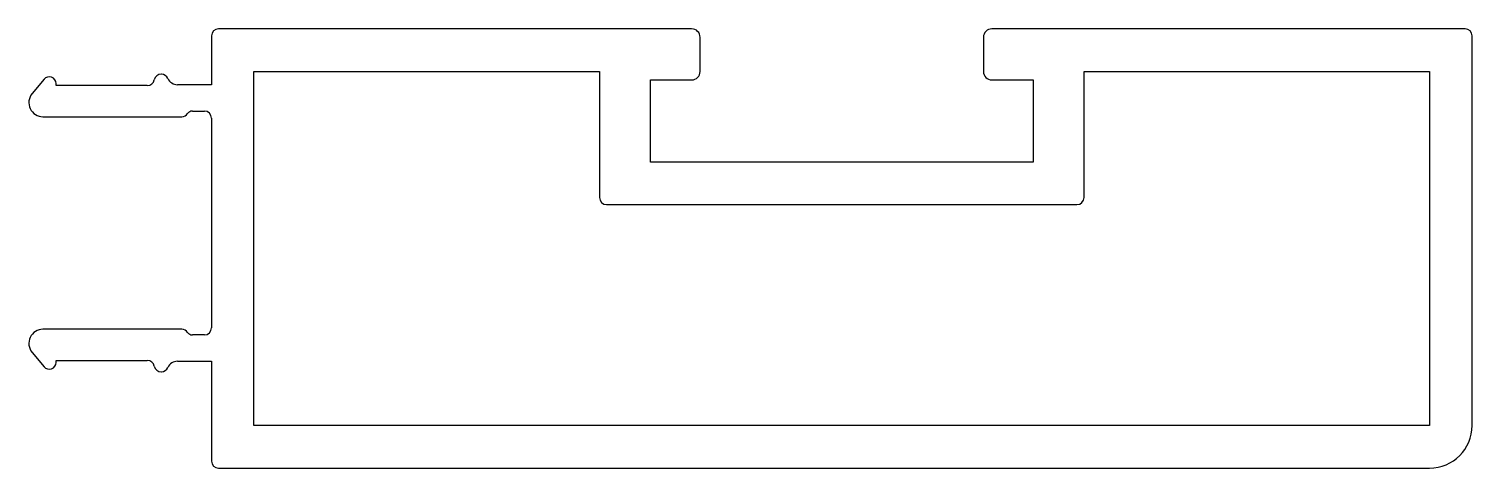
# Model space of a CAD drawing. Extents: x 1.1 to 52.1, y 1.7 to 17.2.
import ezdxf

# ---------------------------------------------------------------- set-up
doc = ezdxf.new("R2010")
doc.units = 0
doc.layers.get('0').update_dxf_attribs({"linetype": 'CONTINUOUS'})

msp = doc.modelspace()

# ---------------------------------------------------------------- linework, layer by layer
for p, q in [((7.589, 16.958), (7.589, 15.238)), ((24.54, 17.208), (7.839, 17.208)), ((24.84, 15.708), (24.84, 16.908)), ((34.84, 16.908), (34.84, 15.708)), ((51.84, 17.208), (35.14, 17.208)), ((52.09, 3.208), (52.09, 16.958)), ((1.68, 15.43), (1.26, 14.925)), ((5.822, 15.608), (5.815, 15.608)), ((9.089, 3.208), (9.089, 15.708)), ((9.089, 15.708), (21.29, 15.708)), ((21.29, 15.708), (21.29, 11.258)), ((23.09, 12.508), (23.09, 15.408)), ((23.09, 15.408), (24.54, 15.408)), ((35.14, 15.408), (36.59, 15.408)), ((36.59, 15.408), (36.59, 12.508)), ((38.39, 11.258), (38.39, 15.708)), ((38.39, 15.708), (50.59, 15.708)), ((50.59, 15.708), (50.59, 3.208)), ((2.109, 15.208), (2.109, 15.275)), ((5.325, 15.208), (2.109, 15.208)), ((7.589, 15.238), (6.389, 15.238)), ((6.915, 14.308), (7.339, 14.308)), ((1.643, 14.108), (6.54, 14.108)), ((7.589, 14.058), (7.589, 6.658)), ((36.59, 12.508), (23.09, 12.508)), ((21.54, 11.008), (38.14, 11.008)), ((6.54, 6.608), (1.643, 6.608)), ((7.339, 6.408), (6.915, 6.408)), ((1.26, 5.79), (1.68, 5.285)), ((2.109, 5.44), (2.109, 5.508)), ((2.109, 5.508), (5.325, 5.508)), ((5.815, 5.108), (5.822, 5.108)), ((6.389, 5.478), (7.589, 5.478)), ((7.589, 5.478), (7.589, 1.958)), ((50.59, 3.208), (9.089, 3.208)), ((7.839, 1.708), (50.59, 1.708))]:
    msp.add_line(p, q)
for centre, radius, start, end in [((7.839, 16.958), 0.25, 90, 180), ((24.54, 16.908), 0.3, 0, 90), ((35.14, 16.908), 0.3, 90, 180), ((51.84, 16.958), 0.25, 0, 90), ((1.866, 15.275), 0.242, 0, 140.2224), ((5.325, 15.458), 0.25, 270, 348.463), ((5.815, 15.358), 0.25, 90, 168.463), ((5.822, 15.358), 0.25, 23.78, 90), ((6.389, 15.608), 0.37, 203.78, 270), ((24.54, 15.708), 0.3, 269.9994, 359.9977), ((35.14, 15.708), 0.3, 180.0023, 269.9991), ((1.643, 14.606), 0.499, 140.2224, 270), ((6.915, 14.108), 0.2, 90, 146.251), ((7.339, 14.058), 0.25, 360, 90), ((6.54, 14.358), 0.25, 270, 326.251), ((21.54, 11.258), 0.25, 180, 270), ((38.14, 11.258), 0.25, 270, 0), ((7.339, 6.658), 0.25, 270, 0), ((1.643, 6.109), 0.499, 90, 219.7776), ((6.54, 6.358), 0.25, 33.749, 90), ((6.915, 6.608), 0.2, 213.749, 270), ((1.866, 5.44), 0.242, 219.7776, 0), ((5.325, 5.258), 0.25, 11.537, 90), ((5.815, 5.358), 0.25, 191.537, 270), ((5.822, 5.358), 0.25, 270, 336.22), ((6.389, 5.108), 0.37, 90, 156.22), ((50.59, 3.208), 1.5, 270, 0), ((7.839, 1.958), 0.25, 180, 270)]:
    msp.add_arc(centre, radius, start, end)

doc.saveas('drawing.dxf')
